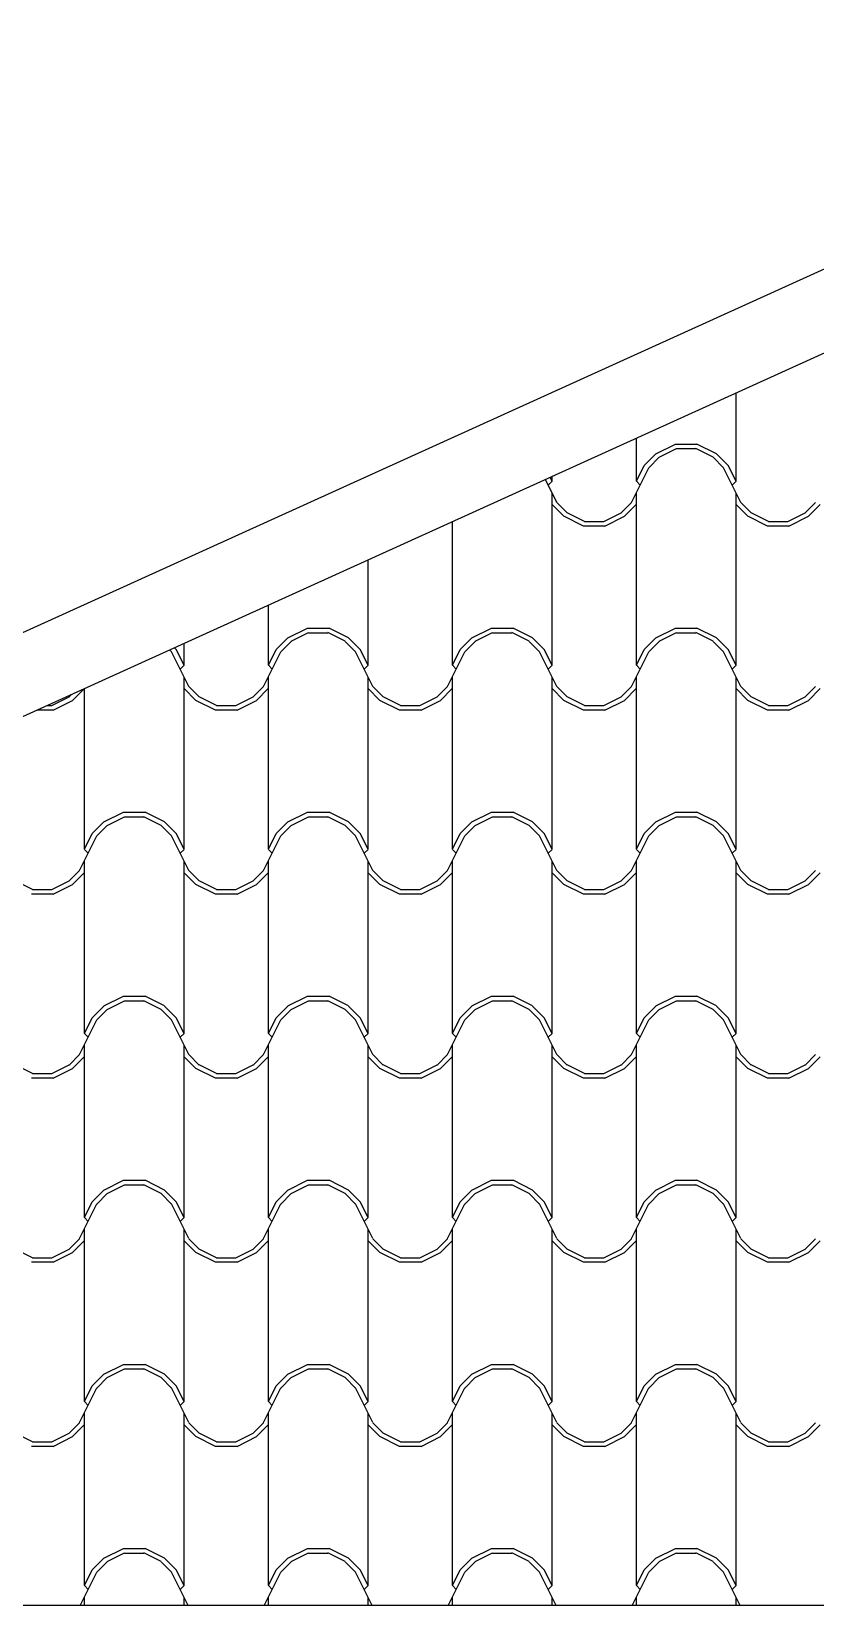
# Model space of a CAD drawing. Extents: x -14.8 to 35.6, y 44.5 to 81.2.
# Drawn here: x 28.819 to 29.842, y 50.193 to 52.245 of the extents above; entities that cross this region are included whole.
import ezdxf

# ---------------------------------------------------------------- set-up
doc = ezdxf.new("R2010")
doc.units = 0
doc.header["$MEASUREMENT"] = 0
doc.layers.add('NUEVO', color=1, linetype='CONTINUOUS')
doc.layers.add('RELLENO', color=7, linetype='CONTINUOUS')

msp = doc.modelspace()

# ---------------------------------------------------------------- linework, layer by layer
at = {"layer": 'NUEVO'}
for p, q in [((30.5359, 52.2452), (26.2112, 50.284)), ((30.5359, 52.1354), (26.2525, 50.1929)), ((34.8192, 50.1929), (26.2525, 50.1929)), ((33.6125, 50.1929), (26.2525, 50.1929))]:
    msp.add_line(p, q, dxfattribs=at)
at = {"layer": 'RELLENO', "color": 1}
for p, q in [((29.7381, 51.6589), (29.7381, 51.7736)), ((29.6081, 51.6589), (29.6081, 51.7147)), ((29.6336, 51.6946), (29.6591, 51.7073)), ((29.638, 51.6901), (29.6606, 51.7014)), ((29.6591, 51.7073), (29.6872, 51.7073)), ((29.6606, 51.7013), (29.6856, 51.7013)), ((29.7082, 51.6901), (29.6856, 51.7014)), ((29.7126, 51.6946), (29.6872, 51.7073)), ((29.6081, 51.6589), (29.6183, 51.6793)), ((29.6081, 51.6589), (29.6183, 51.6793)), ((29.6184, 51.6793), (29.6336, 51.6945)), ((29.6244, 51.6764), (29.638, 51.69)), ((29.7218, 51.6764), (29.7082, 51.69)), ((29.7279, 51.6793), (29.7126, 51.6945)), ((29.7381, 51.6589), (29.7279, 51.6793)), ((29.7381, 51.6589), (29.7279, 51.6793)), ((29.5044, 51.6313), (29.4896, 51.6609)), ((29.5044, 51.6313), (29.4896, 51.6609)), ((29.4931, 51.6538), (29.4981, 51.6588)), ((29.4981, 51.6589), (29.4957, 51.6637)), ((29.4981, 51.6589), (29.4957, 51.6637)), ((29.4981, 51.6589), (29.4981, 51.6648)), ((29.6018, 51.6313), (29.6244, 51.6765)), ((29.6018, 51.6313), (29.6244, 51.6765)), ((29.6131, 51.6538), (29.6081, 51.6588)), ((29.7444, 51.6313), (29.7218, 51.6765)), ((29.7444, 51.6313), (29.7218, 51.6765)), ((29.7331, 51.6538), (29.7381, 51.6588)), ((29.4981, 51.4189), (29.4981, 51.6439)), ((29.6081, 51.4189), (29.6081, 51.6439)), ((29.7381, 51.4189), (29.7381, 51.6439)), ((29.5136, 51.6131), (29.4984, 51.6284)), ((29.518, 51.6176), (29.5044, 51.6312)), ((29.5406, 51.6064), (29.518, 51.6177)), ((29.5656, 51.6064), (29.5882, 51.6177)), ((29.5882, 51.6176), (29.6018, 51.6312)), ((29.5926, 51.6131), (29.6079, 51.6284)), ((29.7536, 51.6131), (29.7384, 51.6284)), ((29.758, 51.6176), (29.7444, 51.6312)), ((29.7806, 51.6064), (29.758, 51.6177)), ((29.8056, 51.6064), (29.8282, 51.6177)), ((29.8282, 51.6176), (29.8418, 51.6312)), ((29.8326, 51.6131), (29.8479, 51.6284)), ((29.3681, 51.4189), (29.3681, 51.6058)), ((29.5391, 51.6004), (29.5136, 51.6131)), ((29.5672, 51.6004), (29.5391, 51.6004)), ((29.5406, 51.6064), (29.5656, 51.6064)), ((29.5672, 51.6004), (29.5926, 51.6131)), ((29.7791, 51.6004), (29.7536, 51.6131)), ((29.8072, 51.6004), (29.7791, 51.6004)), ((29.7806, 51.6064), (29.8056, 51.6064)), ((29.8072, 51.6004), (29.8326, 51.6131)), ((29.2581, 51.4189), (29.2581, 51.556)), ((29.1281, 51.4189), (29.1281, 51.497)), ((29.1384, 51.4393), (29.1536, 51.4545)), ((29.1536, 51.4546), (29.1791, 51.4673)), ((29.158, 51.4501), (29.1806, 51.4614)), ((29.1791, 51.4673), (29.2072, 51.4673)), ((29.1806, 51.4613), (29.2056, 51.4613)), ((29.2282, 51.4501), (29.2056, 51.4614)), ((29.2326, 51.4546), (29.2072, 51.4673)), ((29.2479, 51.4393), (29.2326, 51.4545)), ((29.3784, 51.4393), (29.3936, 51.4545)), ((29.3936, 51.4546), (29.4191, 51.4673)), ((29.398, 51.4501), (29.4206, 51.4614)), ((29.4191, 51.4673), (29.4472, 51.4673)), ((29.4206, 51.4613), (29.4456, 51.4613)), ((29.4682, 51.4501), (29.4456, 51.4614)), ((29.4726, 51.4546), (29.4472, 51.4673)), ((29.4879, 51.4393), (29.4726, 51.4545)), ((29.6184, 51.4393), (29.6336, 51.4545)), ((29.6336, 51.4546), (29.6591, 51.4673)), ((29.638, 51.4501), (29.6606, 51.4614)), ((29.6591, 51.4673), (29.6872, 51.4673)), ((29.6606, 51.4613), (29.6856, 51.4613)), ((29.7082, 51.4501), (29.6856, 51.4614)), ((29.7126, 51.4546), (29.6872, 51.4673)), ((29.7279, 51.4393), (29.7126, 51.4545)), ((29.0018, 51.4364), (28.9996, 51.4387)), ((29.0244, 51.3913), (29.0018, 51.4365)), ((29.0244, 51.3913), (29.0018, 51.4365)), ((29.0079, 51.4393), (29.0057, 51.4415)), ((29.0181, 51.4189), (29.0079, 51.4393)), ((29.0181, 51.4189), (29.0079, 51.4393)), ((29.0181, 51.4189), (29.0181, 51.4471)), ((29.1218, 51.3913), (29.1444, 51.4365)), ((29.1218, 51.3913), (29.1444, 51.4365)), ((29.1281, 51.4189), (29.1383, 51.4393)), ((29.1281, 51.4189), (29.1383, 51.4393)), ((29.1444, 51.4364), (29.158, 51.45)), ((29.2418, 51.4364), (29.2282, 51.45)), ((29.2644, 51.3913), (29.2418, 51.4365)), ((29.2644, 51.3913), (29.2418, 51.4365)), ((29.2581, 51.4189), (29.2479, 51.4393)), ((29.2581, 51.4189), (29.2479, 51.4393)), ((29.3618, 51.3913), (29.3844, 51.4365)), ((29.3618, 51.3913), (29.3844, 51.4365)), ((29.3681, 51.4189), (29.3783, 51.4393)), ((29.3681, 51.4189), (29.3783, 51.4393)), ((29.3844, 51.4364), (29.398, 51.45)), ((29.4818, 51.4364), (29.4682, 51.45)), ((29.5044, 51.3913), (29.4818, 51.4365)), ((29.5044, 51.3913), (29.4818, 51.4365)), ((29.4981, 51.4189), (29.4879, 51.4393)), ((29.4981, 51.4189), (29.4879, 51.4393)), ((29.6018, 51.3913), (29.6244, 51.4365)), ((29.6018, 51.3913), (29.6244, 51.4365)), ((29.6081, 51.4189), (29.6183, 51.4393)), ((29.6081, 51.4189), (29.6183, 51.4393)), ((29.6244, 51.4364), (29.638, 51.45)), ((29.7218, 51.4364), (29.7082, 51.45)), ((29.7444, 51.3913), (29.7218, 51.4365)), ((29.7444, 51.3913), (29.7218, 51.4365)), ((29.7381, 51.4189), (29.7279, 51.4393)), ((29.7381, 51.4189), (29.7279, 51.4393)), ((29.0131, 51.4138), (29.0181, 51.4188)), ((29.1331, 51.4138), (29.1281, 51.4188)), ((29.2531, 51.4138), (29.2581, 51.4188)), ((29.3731, 51.4138), (29.3681, 51.4188)), ((29.4931, 51.4138), (29.4981, 51.4188)), ((29.6131, 51.4138), (29.6081, 51.4188)), ((29.7331, 51.4138), (29.7381, 51.4188)), ((29.0181, 51.1789), (29.0181, 51.4039)), ((29.038, 51.3776), (29.0244, 51.3912)), ((29.1082, 51.3776), (29.1218, 51.3912)), ((29.1281, 51.1789), (29.1281, 51.4039)), ((29.2581, 51.1789), (29.2581, 51.4039)), ((29.278, 51.3776), (29.2644, 51.3912)), ((29.3482, 51.3776), (29.3618, 51.3912)), ((29.3681, 51.1789), (29.3681, 51.4039)), ((29.4981, 51.1789), (29.4981, 51.4039)), ((29.518, 51.3776), (29.5044, 51.3912)), ((29.5882, 51.3776), (29.6018, 51.3912)), ((29.6081, 51.1789), (29.6081, 51.4039)), ((29.7381, 51.1789), (29.7381, 51.4039)), ((29.758, 51.3776), (29.7444, 51.3912)), ((29.8282, 51.3776), (29.8418, 51.3912)), ((28.8456, 51.3664), (28.8682, 51.3777)), ((28.8472, 51.3604), (28.8726, 51.3731)), ((28.8682, 51.3776), (28.871, 51.3804)), ((28.8726, 51.3731), (28.8873, 51.3878)), ((28.8881, 51.1789), (28.8881, 51.3882)), ((29.0336, 51.3731), (29.0184, 51.3884)), ((29.0591, 51.3604), (29.0336, 51.3731)), ((29.0606, 51.3664), (29.038, 51.3777)), ((29.0856, 51.3664), (29.1082, 51.3777)), ((29.0872, 51.3604), (29.1126, 51.3731)), ((29.1126, 51.3731), (29.1279, 51.3884)), ((29.2736, 51.3731), (29.2584, 51.3884)), ((29.2991, 51.3604), (29.2736, 51.3731)), ((29.3006, 51.3664), (29.278, 51.3777)), ((29.3256, 51.3664), (29.3482, 51.3777)), ((29.3272, 51.3604), (29.3526, 51.3731)), ((29.3526, 51.3731), (29.3679, 51.3884)), ((29.5136, 51.3731), (29.4984, 51.3884)), ((29.5391, 51.3604), (29.5136, 51.3731)), ((29.5406, 51.3664), (29.518, 51.3777)), ((29.5656, 51.3664), (29.5882, 51.3777)), ((29.5672, 51.3604), (29.5926, 51.3731)), ((29.5926, 51.3731), (29.6079, 51.3884)), ((29.7536, 51.3731), (29.7384, 51.3884)), ((29.7791, 51.3604), (29.7536, 51.3731)), ((29.7806, 51.3664), (29.758, 51.3777)), ((29.8056, 51.3664), (29.8282, 51.3777)), ((29.8072, 51.3604), (29.8326, 51.3731)), ((29.8326, 51.3731), (29.8479, 51.3884)), ((28.8472, 51.3604), (28.827, 51.3604)), ((28.8401, 51.3664), (28.8456, 51.3664)), ((29.0872, 51.3604), (29.0591, 51.3604)), ((29.0606, 51.3664), (29.0856, 51.3664)), ((29.3272, 51.3604), (29.2991, 51.3604)), ((29.3006, 51.3664), (29.3256, 51.3664)), ((29.5672, 51.3604), (29.5391, 51.3604)), ((29.5406, 51.3664), (29.5656, 51.3664)), ((29.8072, 51.3604), (29.7791, 51.3604)), ((29.7806, 51.3664), (29.8056, 51.3664)), ((28.9136, 51.2146), (28.9391, 51.2273)), ((28.9391, 51.2273), (28.9672, 51.2273)), ((28.9926, 51.2146), (28.9672, 51.2273)), ((29.1536, 51.2146), (29.1791, 51.2273)), ((29.1791, 51.2273), (29.2072, 51.2273)), ((29.2326, 51.2146), (29.2072, 51.2273)), ((29.3936, 51.2146), (29.4191, 51.2273)), ((29.4191, 51.2273), (29.4472, 51.2273)), ((29.4726, 51.2146), (29.4472, 51.2273)), ((29.6336, 51.2146), (29.6591, 51.2273)), ((29.6591, 51.2273), (29.6872, 51.2273)), ((29.7126, 51.2146), (29.6872, 51.2273)), ((28.8984, 51.1993), (28.9136, 51.2145)), ((28.9044, 51.1964), (28.918, 51.21)), ((28.918, 51.2101), (28.9406, 51.2214)), ((28.9406, 51.2213), (28.9656, 51.2213)), ((28.9882, 51.2101), (28.9656, 51.2214)), ((29.0018, 51.1964), (28.9882, 51.21)), ((29.0079, 51.1993), (28.9926, 51.2145)), ((29.1384, 51.1993), (29.1536, 51.2145)), ((29.1444, 51.1964), (29.158, 51.21)), ((29.158, 51.2101), (29.1806, 51.2214)), ((29.1806, 51.2213), (29.2056, 51.2213)), ((29.2282, 51.2101), (29.2056, 51.2214)), ((29.2418, 51.1964), (29.2282, 51.21)), ((29.2479, 51.1993), (29.2326, 51.2145)), ((29.3784, 51.1993), (29.3936, 51.2145)), ((29.3844, 51.1964), (29.398, 51.21)), ((29.398, 51.2101), (29.4206, 51.2214)), ((29.4206, 51.2213), (29.4456, 51.2213)), ((29.4682, 51.2101), (29.4456, 51.2214)), ((29.4818, 51.1964), (29.4682, 51.21)), ((29.4879, 51.1993), (29.4726, 51.2145)), ((29.6184, 51.1993), (29.6336, 51.2145)), ((29.6244, 51.1964), (29.638, 51.21)), ((29.638, 51.2101), (29.6606, 51.2214)), ((29.6606, 51.2213), (29.6856, 51.2213)), ((29.7082, 51.2101), (29.6856, 51.2214)), ((29.7218, 51.1964), (29.7082, 51.21)), ((29.7279, 51.1993), (29.7126, 51.2145)), ((28.8818, 51.1513), (28.9044, 51.1965)), ((28.8818, 51.1513), (28.9044, 51.1965)), ((28.8881, 51.1789), (28.8983, 51.1993)), ((28.8881, 51.1789), (28.8983, 51.1993)), ((29.0244, 51.1513), (29.0018, 51.1965)), ((29.0244, 51.1513), (29.0018, 51.1965)), ((29.0181, 51.1789), (29.0079, 51.1993)), ((29.0181, 51.1789), (29.0079, 51.1993)), ((29.1218, 51.1513), (29.1444, 51.1965)), ((29.1218, 51.1513), (29.1444, 51.1965)), ((29.1281, 51.1789), (29.1383, 51.1993)), ((29.1281, 51.1789), (29.1383, 51.1993)), ((29.2644, 51.1513), (29.2418, 51.1965)), ((29.2644, 51.1513), (29.2418, 51.1965)), ((29.2581, 51.1789), (29.2479, 51.1993)), ((29.2581, 51.1789), (29.2479, 51.1993)), ((29.3618, 51.1513), (29.3844, 51.1965)), ((29.3618, 51.1513), (29.3844, 51.1965)), ((29.3681, 51.1789), (29.3783, 51.1993)), ((29.3681, 51.1789), (29.3783, 51.1993)), ((29.5044, 51.1513), (29.4818, 51.1965)), ((29.5044, 51.1513), (29.4818, 51.1965)), ((29.4981, 51.1789), (29.4879, 51.1993)), ((29.4981, 51.1789), (29.4879, 51.1993)), ((29.6018, 51.1513), (29.6244, 51.1965)), ((29.6018, 51.1513), (29.6244, 51.1965)), ((29.6081, 51.1789), (29.6183, 51.1993)), ((29.6081, 51.1789), (29.6183, 51.1993)), ((29.7444, 51.1513), (29.7218, 51.1965)), ((29.7444, 51.1513), (29.7218, 51.1965)), ((29.7381, 51.1789), (29.7279, 51.1993)), ((29.7381, 51.1789), (29.7279, 51.1993)), ((28.8931, 51.1738), (28.8881, 51.1788)), ((29.0131, 51.1738), (29.0181, 51.1788)), ((29.1331, 51.1738), (29.1281, 51.1788)), ((29.2531, 51.1738), (29.2581, 51.1788)), ((29.3731, 51.1738), (29.3681, 51.1788)), ((29.4931, 51.1738), (29.4981, 51.1788)), ((29.6131, 51.1738), (29.6081, 51.1788)), ((29.7331, 51.1738), (29.7381, 51.1788)), ((28.8682, 51.1376), (28.8818, 51.1512)), ((28.8726, 51.1331), (28.8879, 51.1484)), ((28.8881, 50.9389), (28.8881, 51.1639)), ((29.0181, 50.9389), (29.0181, 51.1639)), ((29.0336, 51.1331), (29.0184, 51.1484)), ((29.038, 51.1376), (29.0244, 51.1512)), ((29.1082, 51.1376), (29.1218, 51.1512)), ((29.1126, 51.1331), (29.1279, 51.1484)), ((29.1281, 50.9389), (29.1281, 51.1639)), ((29.2581, 50.9389), (29.2581, 51.1639)), ((29.2736, 51.1331), (29.2584, 51.1484)), ((29.278, 51.1376), (29.2644, 51.1512)), ((29.3482, 51.1376), (29.3618, 51.1512)), ((29.3526, 51.1331), (29.3679, 51.1484)), ((29.3681, 50.9389), (29.3681, 51.1639)), ((29.4981, 50.9389), (29.4981, 51.1639)), ((29.5136, 51.1331), (29.4984, 51.1484)), ((29.518, 51.1376), (29.5044, 51.1512)), ((29.5882, 51.1376), (29.6018, 51.1512)), ((29.5926, 51.1331), (29.6079, 51.1484)), ((29.6081, 50.9389), (29.6081, 51.1639)), ((29.7381, 50.9389), (29.7381, 51.1639)), ((29.7536, 51.1331), (29.7384, 51.1484)), ((29.758, 51.1376), (29.7444, 51.1512)), ((29.8282, 51.1376), (29.8418, 51.1512)), ((29.8326, 51.1331), (29.8479, 51.1484)), ((28.8206, 51.1264), (28.798, 51.1377)), ((28.8206, 51.1264), (28.8456, 51.1264)), ((28.8456, 51.1264), (28.8682, 51.1377)), ((28.8472, 51.1204), (28.8726, 51.1331)), ((29.0591, 51.1204), (29.0336, 51.1331)), ((29.0606, 51.1264), (29.038, 51.1377)), ((29.0606, 51.1264), (29.0856, 51.1264)), ((29.0856, 51.1264), (29.1082, 51.1377)), ((29.0872, 51.1204), (29.1126, 51.1331)), ((29.2991, 51.1204), (29.2736, 51.1331)), ((29.3006, 51.1264), (29.278, 51.1377)), ((29.3006, 51.1264), (29.3256, 51.1264)), ((29.3256, 51.1264), (29.3482, 51.1377)), ((29.3272, 51.1204), (29.3526, 51.1331)), ((29.5391, 51.1204), (29.5136, 51.1331)), ((29.5406, 51.1264), (29.518, 51.1377)), ((29.5406, 51.1264), (29.5656, 51.1264)), ((29.5656, 51.1264), (29.5882, 51.1377)), ((29.5672, 51.1204), (29.5926, 51.1331)), ((29.7791, 51.1204), (29.7536, 51.1331)), ((29.7806, 51.1264), (29.758, 51.1377)), ((29.7806, 51.1264), (29.8056, 51.1264)), ((29.8056, 51.1264), (29.8282, 51.1377)), ((29.8072, 51.1204), (29.8326, 51.1331)), ((28.8472, 51.1204), (28.8191, 51.1204)), ((29.0872, 51.1204), (29.0591, 51.1204)), ((29.3272, 51.1204), (29.2991, 51.1204)), ((29.5672, 51.1204), (29.5391, 51.1204)), ((29.8072, 51.1204), (29.7791, 51.1204)), ((28.9136, 50.9746), (28.9391, 50.9873)), ((28.918, 50.9701), (28.9406, 50.9814)), ((28.9391, 50.9873), (28.9672, 50.9873)), ((28.9406, 50.9813), (28.9656, 50.9813)), ((28.9882, 50.9701), (28.9656, 50.9814)), ((28.9926, 50.9746), (28.9672, 50.9873)), ((29.1536, 50.9746), (29.1791, 50.9873)), ((29.158, 50.9701), (29.1806, 50.9814)), ((29.1791, 50.9873), (29.2072, 50.9873)), ((29.1806, 50.9813), (29.2056, 50.9813)), ((29.2282, 50.9701), (29.2056, 50.9814)), ((29.2326, 50.9746), (29.2072, 50.9873)), ((29.3936, 50.9746), (29.4191, 50.9873)), ((29.398, 50.9701), (29.4206, 50.9814)), ((29.4191, 50.9873), (29.4472, 50.9873)), ((29.4206, 50.9813), (29.4456, 50.9813)), ((29.4682, 50.9701), (29.4456, 50.9814)), ((29.4726, 50.9746), (29.4472, 50.9873)), ((29.6336, 50.9746), (29.6591, 50.9873)), ((29.638, 50.9701), (29.6606, 50.9814)), ((29.6591, 50.9873), (29.6872, 50.9873)), ((29.6606, 50.9813), (29.6856, 50.9813)), ((29.7082, 50.9701), (29.6856, 50.9814)), ((29.7126, 50.9746), (29.6872, 50.9873)), ((28.8984, 50.9593), (28.9136, 50.9745)), ((28.9044, 50.9564), (28.918, 50.97)), ((29.0018, 50.9564), (28.9882, 50.97)), ((29.0079, 50.9593), (28.9926, 50.9745)), ((29.1384, 50.9593), (29.1536, 50.9745)), ((29.1444, 50.9564), (29.158, 50.97)), ((29.2418, 50.9564), (29.2282, 50.97)), ((29.2479, 50.9593), (29.2326, 50.9745)), ((29.3784, 50.9593), (29.3936, 50.9745)), ((29.3844, 50.9564), (29.398, 50.97)), ((29.4818, 50.9564), (29.4682, 50.97)), ((29.4879, 50.9593), (29.4726, 50.9745)), ((29.6184, 50.9593), (29.6336, 50.9745)), ((29.6244, 50.9564), (29.638, 50.97)), ((29.7218, 50.9564), (29.7082, 50.97)), ((29.7279, 50.9593), (29.7126, 50.9745)), ((28.8818, 50.9113), (28.9044, 50.9565)), ((28.8818, 50.9113), (28.9044, 50.9565)), ((28.8881, 50.9389), (28.8983, 50.9593)), ((28.8881, 50.9389), (28.8983, 50.9593)), ((29.0244, 50.9113), (29.0018, 50.9565)), ((29.0244, 50.9113), (29.0018, 50.9565)), ((29.0181, 50.9389), (29.0079, 50.9593)), ((29.0181, 50.9389), (29.0079, 50.9593)), ((29.1218, 50.9113), (29.1444, 50.9565)), ((29.1218, 50.9113), (29.1444, 50.9565)), ((29.1281, 50.9389), (29.1383, 50.9593)), ((29.1281, 50.9389), (29.1383, 50.9593)), ((29.2644, 50.9113), (29.2418, 50.9565)), ((29.2644, 50.9113), (29.2418, 50.9565)), ((29.2581, 50.9389), (29.2479, 50.9593)), ((29.2581, 50.9389), (29.2479, 50.9593)), ((29.3618, 50.9113), (29.3844, 50.9565)), ((29.3618, 50.9113), (29.3844, 50.9565)), ((29.3681, 50.9389), (29.3783, 50.9593)), ((29.3681, 50.9389), (29.3783, 50.9593)), ((29.5044, 50.9113), (29.4818, 50.9565)), ((29.5044, 50.9113), (29.4818, 50.9565)), ((29.4981, 50.9389), (29.4879, 50.9593)), ((29.4981, 50.9389), (29.4879, 50.9593)), ((29.6018, 50.9113), (29.6244, 50.9565)), ((29.6018, 50.9113), (29.6244, 50.9565)), ((29.6081, 50.9389), (29.6183, 50.9593)), ((29.6081, 50.9389), (29.6183, 50.9593)), ((29.7444, 50.9113), (29.7218, 50.9565)), ((29.7444, 50.9113), (29.7218, 50.9565)), ((29.7381, 50.9389), (29.7279, 50.9593)), ((29.7381, 50.9389), (29.7279, 50.9593)), ((28.8931, 50.9338), (28.8881, 50.9388)), ((28.8881, 50.6989), (28.8881, 50.9239)), ((29.0131, 50.9338), (29.0181, 50.9388)), ((29.0181, 50.6989), (29.0181, 50.9239)), ((29.1331, 50.9338), (29.1281, 50.9388)), ((29.1281, 50.6989), (29.1281, 50.9239)), ((29.2531, 50.9338), (29.2581, 50.9388)), ((29.2581, 50.6989), (29.2581, 50.9239)), ((29.3731, 50.9338), (29.3681, 50.9388)), ((29.3681, 50.6989), (29.3681, 50.9239)), ((29.4931, 50.9338), (29.4981, 50.9388)), ((29.4981, 50.6989), (29.4981, 50.9239)), ((29.6131, 50.9338), (29.6081, 50.9388)), ((29.6081, 50.6989), (29.6081, 50.9239)), ((29.7331, 50.9338), (29.7381, 50.9388)), ((29.7381, 50.6989), (29.7381, 50.9239)), ((28.8682, 50.8976), (28.8818, 50.9112)), ((28.8726, 50.8931), (28.8879, 50.9084)), ((29.0336, 50.8931), (29.0184, 50.9084)), ((29.038, 50.8976), (29.0244, 50.9112)), ((29.1082, 50.8976), (29.1218, 50.9112)), ((29.1126, 50.8931), (29.1279, 50.9084)), ((29.2736, 50.8931), (29.2584, 50.9084)), ((29.278, 50.8976), (29.2644, 50.9112)), ((29.3482, 50.8976), (29.3618, 50.9112)), ((29.3526, 50.8931), (29.3679, 50.9084)), ((29.5136, 50.8931), (29.4984, 50.9084)), ((29.518, 50.8976), (29.5044, 50.9112)), ((29.5882, 50.8976), (29.6018, 50.9112)), ((29.5926, 50.8931), (29.6079, 50.9084)), ((29.7536, 50.8931), (29.7384, 50.9084)), ((29.758, 50.8976), (29.7444, 50.9112)), ((29.8282, 50.8976), (29.8418, 50.9112)), ((29.8326, 50.8931), (29.8479, 50.9084)), ((28.8206, 50.8864), (28.798, 50.8977)), ((28.8472, 50.8804), (28.8191, 50.8804)), ((28.8206, 50.8864), (28.8456, 50.8864)), ((28.8456, 50.8864), (28.8682, 50.8977)), ((28.8472, 50.8804), (28.8726, 50.8931)), ((29.0591, 50.8804), (29.0336, 50.8931)), ((29.0606, 50.8864), (29.038, 50.8977)), ((29.0872, 50.8804), (29.0591, 50.8804)), ((29.0606, 50.8864), (29.0856, 50.8864)), ((29.0856, 50.8864), (29.1082, 50.8977)), ((29.0872, 50.8804), (29.1126, 50.8931)), ((29.2991, 50.8804), (29.2736, 50.8931)), ((29.3006, 50.8864), (29.278, 50.8977)), ((29.3272, 50.8804), (29.2991, 50.8804)), ((29.3006, 50.8864), (29.3256, 50.8864)), ((29.3256, 50.8864), (29.3482, 50.8977)), ((29.3272, 50.8804), (29.3526, 50.8931)), ((29.5391, 50.8804), (29.5136, 50.8931)), ((29.5406, 50.8864), (29.518, 50.8977)), ((29.5672, 50.8804), (29.5391, 50.8804)), ((29.5406, 50.8864), (29.5656, 50.8864)), ((29.5656, 50.8864), (29.5882, 50.8977)), ((29.5672, 50.8804), (29.5926, 50.8931)), ((29.7791, 50.8804), (29.7536, 50.8931)), ((29.7806, 50.8864), (29.758, 50.8977)), ((29.8072, 50.8804), (29.7791, 50.8804)), ((29.7806, 50.8864), (29.8056, 50.8864)), ((29.8056, 50.8864), (29.8282, 50.8977)), ((29.8072, 50.8804), (29.8326, 50.8931)), ((28.8984, 50.7193), (28.9136, 50.7345)), ((28.9136, 50.7346), (28.9391, 50.7473)), ((28.918, 50.7301), (28.9406, 50.7414)), ((28.9391, 50.7473), (28.9672, 50.7473)), ((28.9406, 50.7413), (28.9656, 50.7413)), ((28.9882, 50.7301), (28.9656, 50.7414)), ((28.9926, 50.7346), (28.9672, 50.7473)), ((29.0079, 50.7193), (28.9926, 50.7345)), ((29.1384, 50.7193), (29.1536, 50.7345)), ((29.1536, 50.7346), (29.1791, 50.7473)), ((29.158, 50.7301), (29.1806, 50.7414)), ((29.1791, 50.7473), (29.2072, 50.7473)), ((29.1806, 50.7413), (29.2056, 50.7413)), ((29.2282, 50.7301), (29.2056, 50.7414)), ((29.2326, 50.7346), (29.2072, 50.7473)), ((29.2479, 50.7193), (29.2326, 50.7345)), ((29.3784, 50.7193), (29.3936, 50.7345)), ((29.3936, 50.7346), (29.4191, 50.7473)), ((29.398, 50.7301), (29.4206, 50.7414)), ((29.4191, 50.7473), (29.4472, 50.7473)), ((29.4206, 50.7413), (29.4456, 50.7413)), ((29.4682, 50.7301), (29.4456, 50.7414)), ((29.4726, 50.7346), (29.4472, 50.7473)), ((29.4879, 50.7193), (29.4726, 50.7345)), ((29.6184, 50.7193), (29.6336, 50.7345)), ((29.6336, 50.7346), (29.6591, 50.7473)), ((29.638, 50.7301), (29.6606, 50.7414)), ((29.6591, 50.7473), (29.6872, 50.7473)), ((29.6606, 50.7413), (29.6856, 50.7413)), ((29.7082, 50.7301), (29.6856, 50.7414)), ((29.7126, 50.7346), (29.6872, 50.7473)), ((29.7279, 50.7193), (29.7126, 50.7345)), ((28.8818, 50.6713), (28.9044, 50.7165)), ((28.8818, 50.6713), (28.9044, 50.7165)), ((28.8881, 50.6989), (28.8983, 50.7193)), ((28.8881, 50.6989), (28.8983, 50.7193)), ((28.9044, 50.7164), (28.918, 50.73)), ((29.0018, 50.7164), (28.9882, 50.73)), ((29.0244, 50.6713), (29.0018, 50.7165)), ((29.0244, 50.6713), (29.0018, 50.7165)), ((29.0181, 50.6989), (29.0079, 50.7193)), ((29.0181, 50.6989), (29.0079, 50.7193)), ((29.1218, 50.6713), (29.1444, 50.7165)), ((29.1218, 50.6713), (29.1444, 50.7165)), ((29.1281, 50.6989), (29.1383, 50.7193)), ((29.1281, 50.6989), (29.1383, 50.7193)), ((29.1444, 50.7164), (29.158, 50.73)), ((29.2418, 50.7164), (29.2282, 50.73)), ((29.2644, 50.6713), (29.2418, 50.7165)), ((29.2644, 50.6713), (29.2418, 50.7165)), ((29.2581, 50.6989), (29.2479, 50.7193)), ((29.2581, 50.6989), (29.2479, 50.7193)), ((29.3618, 50.6713), (29.3844, 50.7165)), ((29.3618, 50.6713), (29.3844, 50.7165)), ((29.3681, 50.6989), (29.3783, 50.7193)), ((29.3681, 50.6989), (29.3783, 50.7193)), ((29.3844, 50.7164), (29.398, 50.73)), ((29.4818, 50.7164), (29.4682, 50.73)), ((29.5044, 50.6713), (29.4818, 50.7165)), ((29.5044, 50.6713), (29.4818, 50.7165)), ((29.4981, 50.6989), (29.4879, 50.7193)), ((29.4981, 50.6989), (29.4879, 50.7193)), ((29.6018, 50.6713), (29.6244, 50.7165)), ((29.6018, 50.6713), (29.6244, 50.7165)), ((29.6081, 50.6989), (29.6183, 50.7193)), ((29.6081, 50.6989), (29.6183, 50.7193)), ((29.6244, 50.7164), (29.638, 50.73)), ((29.7218, 50.7164), (29.7082, 50.73)), ((29.7444, 50.6713), (29.7218, 50.7165)), ((29.7444, 50.6713), (29.7218, 50.7165)), ((29.7381, 50.6989), (29.7279, 50.7193)), ((29.7381, 50.6989), (29.7279, 50.7193)), ((28.8931, 50.6938), (28.8881, 50.6988)), ((29.0131, 50.6938), (29.0181, 50.6988)), ((29.1331, 50.6938), (29.1281, 50.6988)), ((29.2531, 50.6938), (29.2581, 50.6988)), ((29.3731, 50.6938), (29.3681, 50.6988)), ((29.4931, 50.6938), (29.4981, 50.6988)), ((29.6131, 50.6938), (29.6081, 50.6988)), ((29.7331, 50.6938), (29.7381, 50.6988)), ((28.8881, 50.4589), (28.8881, 50.6839)), ((29.0181, 50.4589), (29.0181, 50.6839)), ((29.1281, 50.4589), (29.1281, 50.6839)), ((29.2581, 50.4589), (29.2581, 50.6839)), ((29.3681, 50.4589), (29.3681, 50.6839)), ((29.4981, 50.4589), (29.4981, 50.6839)), ((29.6081, 50.4589), (29.6081, 50.6839)), ((29.7381, 50.4589), (29.7381, 50.6839)), ((28.8206, 50.6464), (28.798, 50.6577)), ((28.8456, 50.6464), (28.8682, 50.6577)), ((28.8472, 50.6404), (28.8726, 50.6531)), ((28.8682, 50.6576), (28.8818, 50.6712)), ((28.8726, 50.6531), (28.8879, 50.6684)), ((29.0336, 50.6531), (29.0184, 50.6684)), ((29.038, 50.6576), (29.0244, 50.6712)), ((29.0591, 50.6404), (29.0336, 50.6531)), ((29.0606, 50.6464), (29.038, 50.6577)), ((29.0856, 50.6464), (29.1082, 50.6577)), ((29.0872, 50.6404), (29.1126, 50.6531)), ((29.1082, 50.6576), (29.1218, 50.6712)), ((29.1126, 50.6531), (29.1279, 50.6684)), ((29.2736, 50.6531), (29.2584, 50.6684)), ((29.278, 50.6576), (29.2644, 50.6712)), ((29.2991, 50.6404), (29.2736, 50.6531)), ((29.3006, 50.6464), (29.278, 50.6577)), ((29.3256, 50.6464), (29.3482, 50.6577)), ((29.3272, 50.6404), (29.3526, 50.6531)), ((29.3482, 50.6576), (29.3618, 50.6712)), ((29.3526, 50.6531), (29.3679, 50.6684)), ((29.5136, 50.6531), (29.4984, 50.6684)), ((29.518, 50.6576), (29.5044, 50.6712)), ((29.5391, 50.6404), (29.5136, 50.6531)), ((29.5406, 50.6464), (29.518, 50.6577)), ((29.5656, 50.6464), (29.5882, 50.6577)), ((29.5672, 50.6404), (29.5926, 50.6531)), ((29.5882, 50.6576), (29.6018, 50.6712)), ((29.5926, 50.6531), (29.6079, 50.6684)), ((29.7536, 50.6531), (29.7384, 50.6684)), ((29.758, 50.6576), (29.7444, 50.6712)), ((29.7791, 50.6404), (29.7536, 50.6531)), ((29.7806, 50.6464), (29.758, 50.6577)), ((29.8056, 50.6464), (29.8282, 50.6577)), ((29.8072, 50.6404), (29.8326, 50.6531)), ((29.8282, 50.6576), (29.8418, 50.6712)), ((29.8326, 50.6531), (29.8479, 50.6684)), ((28.8472, 50.6404), (28.8191, 50.6404)), ((28.8206, 50.6464), (28.8456, 50.6464)), ((29.0872, 50.6404), (29.0591, 50.6404)), ((29.0606, 50.6464), (29.0856, 50.6464)), ((29.3272, 50.6404), (29.2991, 50.6404)), ((29.3006, 50.6464), (29.3256, 50.6464)), ((29.5672, 50.6404), (29.5391, 50.6404)), ((29.5406, 50.6464), (29.5656, 50.6464)), ((29.8072, 50.6404), (29.7791, 50.6404)), ((29.7806, 50.6464), (29.8056, 50.6464)), ((28.8984, 50.4793), (28.9136, 50.4945)), ((28.9044, 50.4764), (28.918, 50.49)), ((28.9136, 50.4946), (28.9391, 50.5073)), ((28.918, 50.4901), (28.9406, 50.5014)), ((28.9391, 50.5073), (28.9672, 50.5073)), ((28.9406, 50.5013), (28.9656, 50.5013)), ((28.9882, 50.4901), (28.9656, 50.5014)), ((28.9926, 50.4946), (28.9672, 50.5073)), ((29.0018, 50.4764), (28.9882, 50.49)), ((29.0079, 50.4793), (28.9926, 50.4945)), ((29.1384, 50.4793), (29.1536, 50.4945)), ((29.1444, 50.4764), (29.158, 50.49)), ((29.1536, 50.4946), (29.1791, 50.5073)), ((29.158, 50.4901), (29.1806, 50.5014)), ((29.1791, 50.5073), (29.2072, 50.5073)), ((29.1806, 50.5013), (29.2056, 50.5013)), ((29.2282, 50.4901), (29.2056, 50.5014)), ((29.2326, 50.4946), (29.2072, 50.5073)), ((29.2418, 50.4764), (29.2282, 50.49)), ((29.2479, 50.4793), (29.2326, 50.4945)), ((29.3784, 50.4793), (29.3936, 50.4945)), ((29.3844, 50.4764), (29.398, 50.49)), ((29.3936, 50.4946), (29.4191, 50.5073)), ((29.398, 50.4901), (29.4206, 50.5014)), ((29.4191, 50.5073), (29.4472, 50.5073)), ((29.4206, 50.5013), (29.4456, 50.5013)), ((29.4682, 50.4901), (29.4456, 50.5014)), ((29.4726, 50.4946), (29.4472, 50.5073)), ((29.4818, 50.4764), (29.4682, 50.49)), ((29.4879, 50.4793), (29.4726, 50.4945)), ((29.6184, 50.4793), (29.6336, 50.4945)), ((29.6244, 50.4764), (29.638, 50.49)), ((29.6336, 50.4946), (29.6591, 50.5073)), ((29.638, 50.4901), (29.6606, 50.5014)), ((29.6591, 50.5073), (29.6872, 50.5073)), ((29.6606, 50.5013), (29.6856, 50.5013)), ((29.7082, 50.4901), (29.6856, 50.5014)), ((29.7126, 50.4946), (29.6872, 50.5073)), ((29.7218, 50.4764), (29.7082, 50.49)), ((29.7279, 50.4793), (29.7126, 50.4945)), ((28.8818, 50.4313), (28.9044, 50.4765)), ((28.8818, 50.4313), (28.9044, 50.4765)), ((28.8881, 50.4589), (28.8983, 50.4793)), ((28.8881, 50.4589), (28.8983, 50.4793)), ((29.0244, 50.4313), (29.0018, 50.4765)), ((29.0244, 50.4313), (29.0018, 50.4765)), ((29.0181, 50.4589), (29.0079, 50.4793)), ((29.0181, 50.4589), (29.0079, 50.4793)), ((29.1218, 50.4313), (29.1444, 50.4765)), ((29.1218, 50.4313), (29.1444, 50.4765)), ((29.1281, 50.4589), (29.1383, 50.4793)), ((29.1281, 50.4589), (29.1383, 50.4793)), ((29.2644, 50.4313), (29.2418, 50.4765)), ((29.2644, 50.4313), (29.2418, 50.4765)), ((29.2581, 50.4589), (29.2479, 50.4793)), ((29.2581, 50.4589), (29.2479, 50.4793)), ((29.3618, 50.4313), (29.3844, 50.4765)), ((29.3618, 50.4313), (29.3844, 50.4765)), ((29.3681, 50.4589), (29.3783, 50.4793)), ((29.3681, 50.4589), (29.3783, 50.4793)), ((29.5044, 50.4313), (29.4818, 50.4765)), ((29.5044, 50.4313), (29.4818, 50.4765)), ((29.4981, 50.4589), (29.4879, 50.4793)), ((29.4981, 50.4589), (29.4879, 50.4793)), ((29.6018, 50.4313), (29.6244, 50.4765)), ((29.6018, 50.4313), (29.6244, 50.4765)), ((29.6081, 50.4589), (29.6183, 50.4793)), ((29.6081, 50.4589), (29.6183, 50.4793)), ((29.7444, 50.4313), (29.7218, 50.4765)), ((29.7444, 50.4313), (29.7218, 50.4765)), ((29.7381, 50.4589), (29.7279, 50.4793)), ((29.7381, 50.4589), (29.7279, 50.4793)), ((28.8931, 50.4538), (28.8881, 50.4588)), ((29.0131, 50.4538), (29.0181, 50.4588)), ((29.1331, 50.4538), (29.1281, 50.4588)), ((29.2531, 50.4538), (29.2581, 50.4588)), ((29.3731, 50.4538), (29.3681, 50.4588)), ((29.4931, 50.4538), (29.4981, 50.4588)), ((29.6131, 50.4538), (29.6081, 50.4588)), ((29.7331, 50.4538), (29.7381, 50.4588)), ((28.8682, 50.4176), (28.8818, 50.4312)), ((28.8726, 50.4131), (28.8879, 50.4284)), ((28.8881, 50.2189), (28.8881, 50.4439)), ((29.0181, 50.2189), (29.0181, 50.4439)), ((29.0336, 50.4131), (29.0184, 50.4284)), ((29.038, 50.4176), (29.0244, 50.4312)), ((29.1082, 50.4176), (29.1218, 50.4312)), ((29.1126, 50.4131), (29.1279, 50.4284)), ((29.1281, 50.2189), (29.1281, 50.4439)), ((29.2581, 50.2189), (29.2581, 50.4439)), ((29.2736, 50.4131), (29.2584, 50.4284)), ((29.278, 50.4176), (29.2644, 50.4312)), ((29.3482, 50.4176), (29.3618, 50.4312)), ((29.3526, 50.4131), (29.3679, 50.4284)), ((29.3681, 50.2189), (29.3681, 50.4439)), ((29.4981, 50.2189), (29.4981, 50.4439)), ((29.5136, 50.4131), (29.4984, 50.4284)), ((29.518, 50.4176), (29.5044, 50.4312)), ((29.5882, 50.4176), (29.6018, 50.4312)), ((29.5926, 50.4131), (29.6079, 50.4284)), ((29.6081, 50.2189), (29.6081, 50.4439)), ((29.7381, 50.2189), (29.7381, 50.4439)), ((29.7536, 50.4131), (29.7384, 50.4284)), ((29.758, 50.4176), (29.7444, 50.4312)), ((29.8282, 50.4176), (29.8418, 50.4312)), ((29.8326, 50.4131), (29.8479, 50.4284)), ((28.8206, 50.4064), (28.798, 50.4177)), ((28.8206, 50.4064), (28.8456, 50.4064)), ((28.8456, 50.4064), (28.8682, 50.4177)), ((28.8472, 50.4004), (28.8726, 50.4131)), ((29.0591, 50.4004), (29.0336, 50.4131)), ((29.0606, 50.4064), (29.038, 50.4177)), ((29.0606, 50.4064), (29.0856, 50.4064)), ((29.0856, 50.4064), (29.1082, 50.4177)), ((29.0872, 50.4004), (29.1126, 50.4131)), ((29.2991, 50.4004), (29.2736, 50.4131)), ((29.3006, 50.4064), (29.278, 50.4177)), ((29.3006, 50.4064), (29.3256, 50.4064)), ((29.3256, 50.4064), (29.3482, 50.4177)), ((29.3272, 50.4004), (29.3526, 50.4131)), ((29.5391, 50.4004), (29.5136, 50.4131)), ((29.5406, 50.4064), (29.518, 50.4177)), ((29.5406, 50.4064), (29.5656, 50.4064)), ((29.5656, 50.4064), (29.5882, 50.4177)), ((29.5672, 50.4004), (29.5926, 50.4131)), ((29.7791, 50.4004), (29.7536, 50.4131)), ((29.7806, 50.4064), (29.758, 50.4177)), ((29.7806, 50.4064), (29.8056, 50.4064)), ((29.8056, 50.4064), (29.8282, 50.4177)), ((29.8072, 50.4004), (29.8326, 50.4131)), ((28.8472, 50.4004), (28.8191, 50.4004)), ((29.0872, 50.4004), (29.0591, 50.4004)), ((29.3272, 50.4004), (29.2991, 50.4004)), ((29.5672, 50.4004), (29.5391, 50.4004)), ((29.8072, 50.4004), (29.7791, 50.4004)), ((28.9136, 50.2546), (28.9391, 50.2673)), ((28.9391, 50.2673), (28.9672, 50.2673)), ((28.9926, 50.2546), (28.9672, 50.2673)), ((29.1536, 50.2546), (29.1791, 50.2673)), ((29.1791, 50.2673), (29.2072, 50.2673)), ((29.2326, 50.2546), (29.2072, 50.2673)), ((29.3936, 50.2546), (29.4191, 50.2673)), ((29.4191, 50.2673), (29.4472, 50.2673)), ((29.4726, 50.2546), (29.4472, 50.2673)), ((29.6336, 50.2546), (29.6591, 50.2673)), ((29.6591, 50.2673), (29.6872, 50.2673)), ((29.7126, 50.2546), (29.6872, 50.2673)), ((28.8984, 50.2393), (28.9136, 50.2545)), ((28.9044, 50.2364), (28.918, 50.25)), ((28.918, 50.2501), (28.9406, 50.2614)), ((28.9406, 50.2613), (28.9656, 50.2613)), ((28.9882, 50.2501), (28.9656, 50.2614)), ((29.0018, 50.2364), (28.9882, 50.25)), ((29.0079, 50.2393), (28.9926, 50.2545)), ((29.1384, 50.2393), (29.1536, 50.2545)), ((29.1444, 50.2364), (29.158, 50.25)), ((29.158, 50.2501), (29.1806, 50.2614)), ((29.1806, 50.2613), (29.2056, 50.2613)), ((29.2282, 50.2501), (29.2056, 50.2614)), ((29.2418, 50.2364), (29.2282, 50.25)), ((29.2479, 50.2393), (29.2326, 50.2545)), ((29.3784, 50.2393), (29.3936, 50.2545)), ((29.3844, 50.2364), (29.398, 50.25)), ((29.398, 50.2501), (29.4206, 50.2614)), ((29.4206, 50.2613), (29.4456, 50.2613)), ((29.4682, 50.2501), (29.4456, 50.2614)), ((29.4818, 50.2364), (29.4682, 50.25)), ((29.4879, 50.2393), (29.4726, 50.2545)), ((29.6184, 50.2393), (29.6336, 50.2545)), ((29.6244, 50.2364), (29.638, 50.25)), ((29.638, 50.2501), (29.6606, 50.2614)), ((29.6606, 50.2613), (29.6856, 50.2613)), ((29.7082, 50.2501), (29.6856, 50.2614)), ((29.7218, 50.2364), (29.7082, 50.25)), ((29.7279, 50.2393), (29.7126, 50.2545)), ((28.8826, 50.1929), (28.9044, 50.2365)), ((28.8826, 50.1929), (28.9044, 50.2365)), ((28.8881, 50.2189), (28.8983, 50.2393)), ((28.8881, 50.2189), (28.8983, 50.2393)), ((29.0236, 50.1929), (29.0018, 50.2365)), ((29.0236, 50.1929), (29.0018, 50.2365)), ((29.0181, 50.2189), (29.0079, 50.2393)), ((29.0181, 50.2189), (29.0079, 50.2393)), ((29.1226, 50.1929), (29.1444, 50.2365)), ((29.1226, 50.1929), (29.1444, 50.2365)), ((29.1281, 50.2189), (29.1383, 50.2393)), ((29.1281, 50.2189), (29.1383, 50.2393)), ((29.2636, 50.1929), (29.2418, 50.2365)), ((29.2636, 50.1929), (29.2418, 50.2365)), ((29.2581, 50.2189), (29.2479, 50.2393)), ((29.2581, 50.2189), (29.2479, 50.2393)), ((29.3626, 50.1929), (29.3844, 50.2365)), ((29.3626, 50.1929), (29.3844, 50.2365)), ((29.3681, 50.2189), (29.3783, 50.2393)), ((29.3681, 50.2189), (29.3783, 50.2393)), ((29.5036, 50.1929), (29.4818, 50.2365)), ((29.5036, 50.1929), (29.4818, 50.2365)), ((29.4981, 50.2189), (29.4879, 50.2393)), ((29.4981, 50.2189), (29.4879, 50.2393)), ((29.6026, 50.1929), (29.6244, 50.2365)), ((29.6026, 50.1929), (29.6244, 50.2365)), ((29.6081, 50.2189), (29.6183, 50.2393)), ((29.6081, 50.2189), (29.6183, 50.2393)), ((29.7436, 50.1929), (29.7218, 50.2365)), ((29.7436, 50.1929), (29.7218, 50.2365)), ((29.7381, 50.2189), (29.7279, 50.2393)), ((29.7381, 50.2189), (29.7279, 50.2393)), ((28.8931, 50.2138), (28.8881, 50.2188)), ((28.8881, 50.1929), (28.8881, 50.2039)), ((29.0131, 50.2138), (29.0181, 50.2188)), ((29.0181, 50.1929), (29.0181, 50.2039)), ((29.1331, 50.2138), (29.1281, 50.2188)), ((29.1281, 50.1929), (29.1281, 50.2039)), ((29.2531, 50.2138), (29.2581, 50.2188)), ((29.2581, 50.1929), (29.2581, 50.2039)), ((29.3731, 50.2138), (29.3681, 50.2188)), ((29.3681, 50.1929), (29.3681, 50.2039)), ((29.4931, 50.2138), (29.4981, 50.2188)), ((29.4981, 50.1929), (29.4981, 50.2039)), ((29.6131, 50.2138), (29.6081, 50.2188)), ((29.6081, 50.1929), (29.6081, 50.2039)), ((29.7331, 50.2138), (29.7381, 50.2188)), ((29.7381, 50.1929), (29.7381, 50.2039))]:
    msp.add_line(p, q, dxfattribs=at)

doc.saveas('drawing.dxf')
